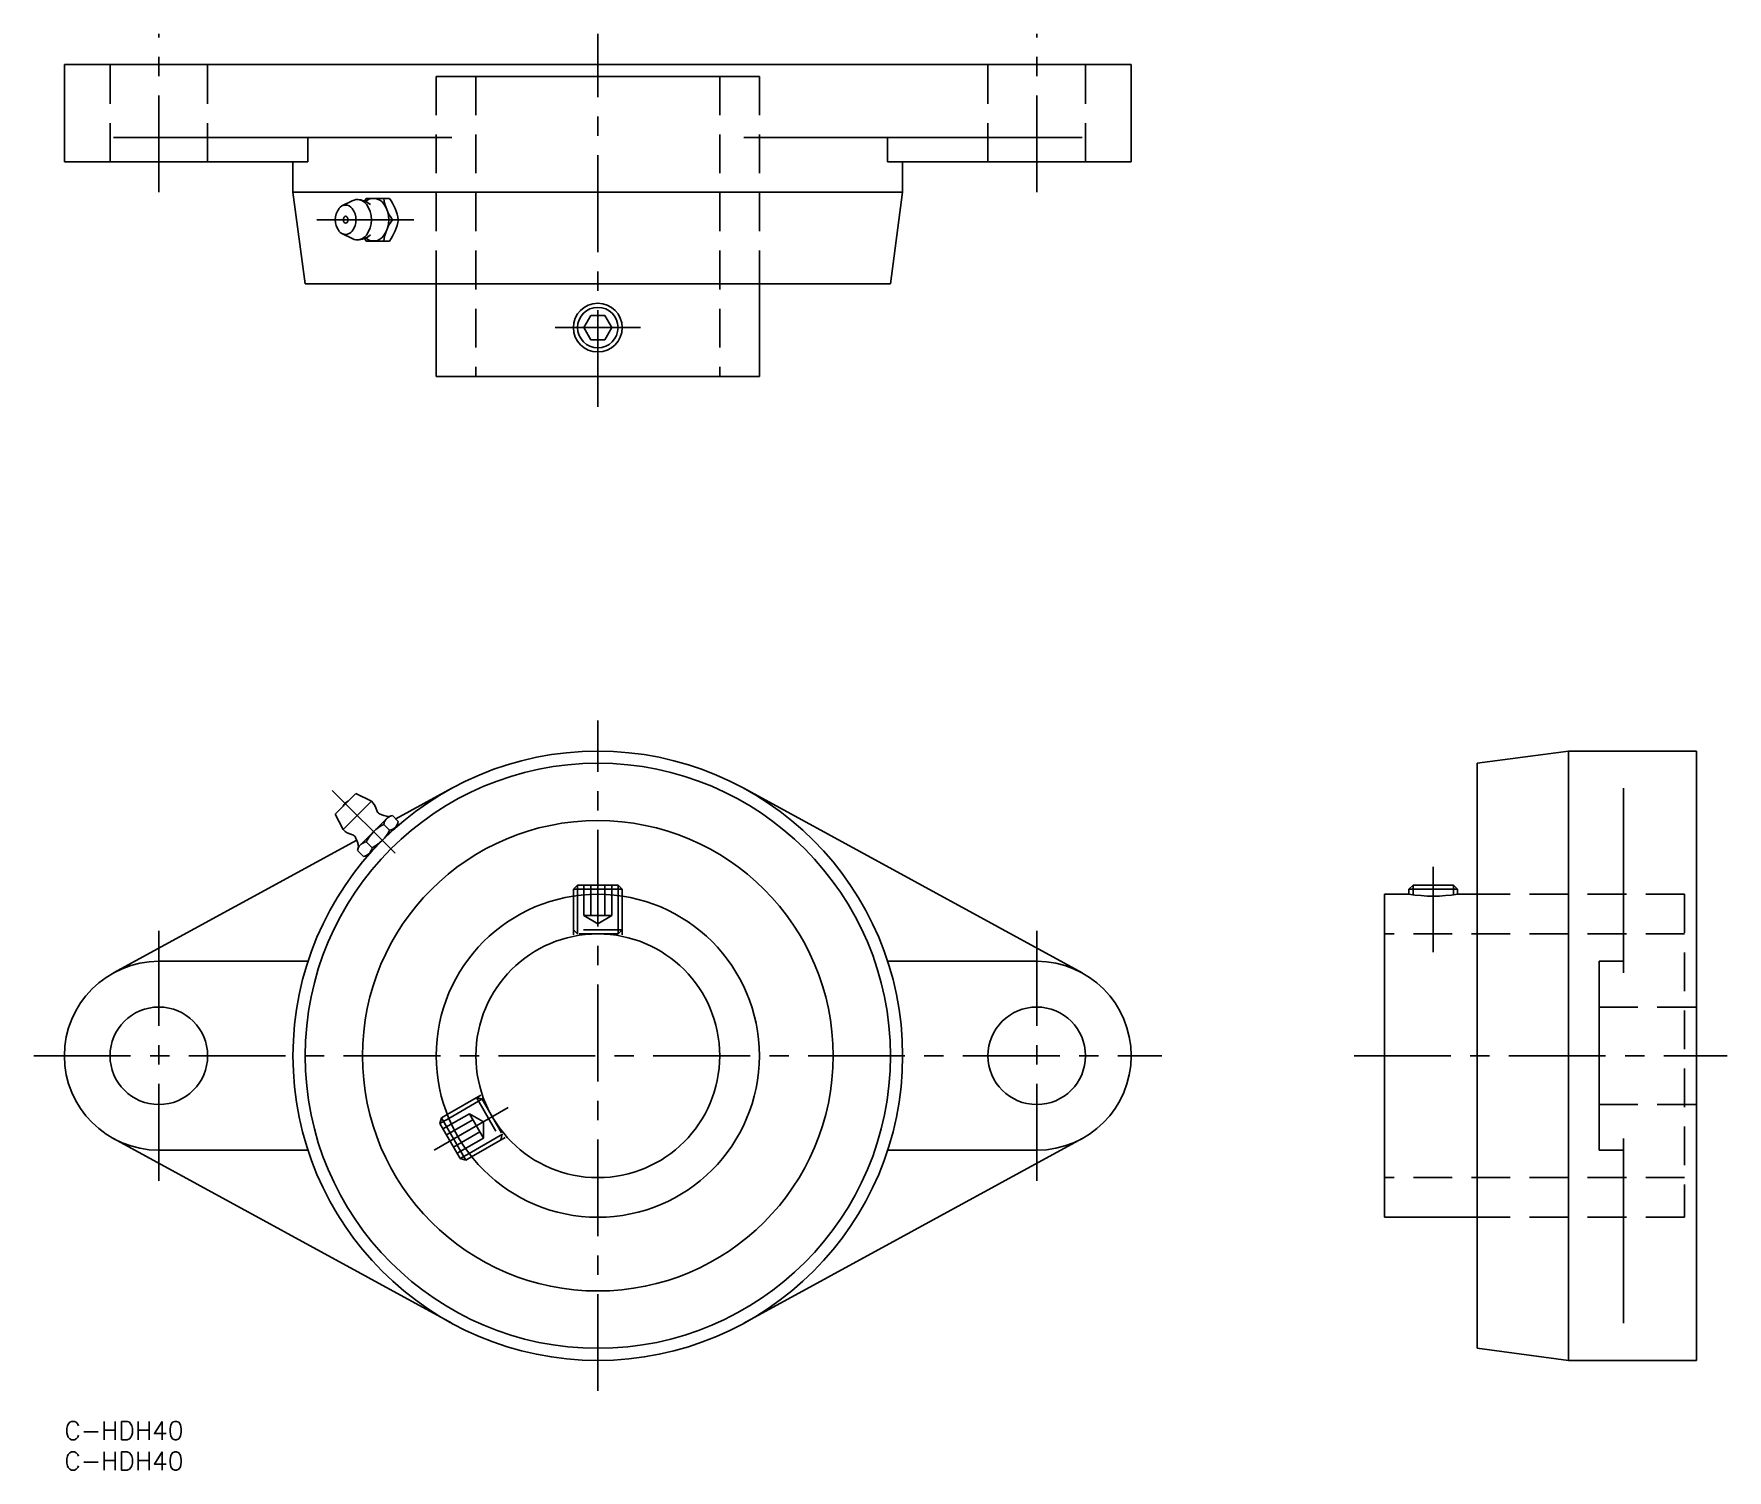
# Model space of a CAD drawing. Extents: x -5 to 273, y -8 to 228.
import ezdxf

# ---------------------------------------------------------------- set-up
doc = ezdxf.new("R2010")
doc.units = 0
doc.header["$LTSCALE"] = 0.5
doc.linetypes.add('CENTER', pattern=[50.8, 31.75, -6.35, 6.35, -6.35])
doc.linetypes.add('DASHED', pattern=[19.05, 12.7, -6.35])
for name, color, linetype in [('MSM_CENTER', 1, 'CENTER'), ('MSM_CONTINUOUS', 7, 'CONTINUOUS'), ('MSM_DASHED', 4, 'DASHED'), ('MSM_NARROW', 5, 'CONTINUOUS'), ('MSM_PART_NUMBER', 7, 'CONTINUOUS')]:
    doc.layers.add(name, color=color, linetype=linetype)
doc.styles.get("Standard").update_dxf_attribs({"font": 'txt.shx', "height": 3, "bigfont": 'bigfont.shx'})

# ---------------------------------------------------------------- blocks, each defined once
blk = doc.blocks.new('*U27')
at = {"layer": 'MSM_PART_NUMBER'}
blk.add_text('C-HDH40', height=3, dxfattribs=at).set_placement((0, -3))
blk = doc.blocks.new('*U28')
at = {"layer": 'MSM_PART_NUMBER'}
blk.add_text('C-HDH40', height=3, dxfattribs=at).set_placement((0, -8))

msp = doc.modelspace()

# ---------------------------------------------------------------- linework, layer by layer
at = {"layer": 'MSM_CENTER'}
for p, q in [((15.5, 201.7), (15.5, 227.7)), ((87.5, 166.5), (87.5, 227.7)), ((159.5, 201.7), (159.5, 227.7)), ((41.44, 197.2), (57.6, 197.2)), ((80.5, 179.5), (94.5, 179.5)), ((87.5, 5), (87.5, 115)), ((54.27, 93.23), (43.94, 103.56)), ((224.54, 91), (224.54, 77)), ((15.5, 39.5), (15.5, 80.5)), ((159.5, 39.5), (159.5, 80.5)), ((-5, 60), (180, 60)), ((211.54, 60), (272.74, 60)), ((60.65, 44.5), (72.78, 51.5))]:
    msp.add_line(p, q, dxfattribs=at)
at = {"layer": 'MSM_CONTINUOUS'}
for p, q in [((0, 222.7), (175, 222.7)), ((0, 206.7), (0, 222.7)), ((175, 206.7), (175, 222.7)), ((61, 220.7), (114, 220.7)), ((8.07, 210.7), (63.54, 210.7)), ((39.96, 210.7), (39.96, 206.7)), ((166.93, 210.7), (111.46, 210.7)), ((135.04, 210.7), (135.04, 206.7)), ((0, 206.7), (39.96, 206.7)), ((37.5, 201.7), (37.5, 206.7)), ((175, 206.7), (135.04, 206.7)), ((137.5, 201.7), (137.5, 206.7)), ((39.5, 186.7), (37.5, 201.7)), ((37.5, 201.7), (137.5, 201.7)), ((45.53, 199.46), (47.21, 200.31)), ((49.52, 200.7), (49.26, 200.27)), ((49.52, 200.7), (53.35, 200.7)), ((135.5, 186.7), (137.5, 201.7)), ((53.81, 197.2), (54.78, 197.2)), ((45.53, 194.95), (47.21, 194.1)), ((49.52, 193.7), (49.26, 194.13)), ((49.52, 193.7), (53.35, 193.7)), ((135.5, 186.7), (39.5, 186.7)), ((61, 186.7), (61, 171.5)), ((114, 186.7), (114, 171.5)), ((86.35, 181.5), (85.19, 179.5)), ((86.35, 181.5), (88.65, 181.5)), ((88.65, 181.5), (89.81, 179.5)), ((86.35, 177.5), (85.19, 179.5)), ((89.81, 179.5), (88.65, 177.5)), ((88.65, 177.5), (86.35, 177.5)), ((61, 171.5), (114, 171.5)), ((231.74, 108), (246.74, 110)), ((246.74, 110), (267.74, 110)), ((246.74, 110), (246.74, 10)), ((267.74, 110), (267.74, 10)), ((231.74, 12), (231.74, 108)), ((44.44, 99.67), (47.83, 103.06)), ((50.38, 101.79), (47.83, 103.06)), ((54.35, 98.87), (63.54, 103.89)), ((166.93, 73.6), (111.46, 103.89)), ((255.74, 103.89), (255.74, 73.6)), ((45.71, 97.12), (50.38, 101.79)), ((45.71, 97.12), (44.44, 99.67)), ((48.26, 94.29), (53.21, 99.24)), ((49.67, 92.88), (54.62, 97.83)), ((52.38, 97.98), (53.35, 97)), ((53.21, 99.24), (53.81, 99.41)), ((54.78, 98.43), (53.81, 99.41)), ((54.48, 97.69), (54.55, 97.61)), ((54.62, 97.83), (54.78, 98.43)), ((8.07, 73.6), (47.96, 95.38)), ((50.49, 94.15), (49.52, 95.12)), ((48.26, 94.29), (48.09, 93.69)), ((48.09, 93.69), (49.07, 92.72)), ((49.67, 92.88), (49.07, 92.72)), ((49.81, 93.02), (49.89, 92.94)), ((83.5, 87.32), (84.18, 88)), ((91.5, 87.32), (83.5, 87.32)), ((83.5, 86.2), (83.5, 87.32)), ((90.82, 88), (84.18, 88)), ((90.82, 88), (91.5, 87.32)), ((91.5, 86.2), (91.5, 87.32)), ((216.54, 86.5), (216.54, 33.5)), ((220.54, 86.5), (216.54, 86.5)), ((220.54, 87.32), (221.22, 88)), ((228.54, 87.32), (220.54, 87.32)), ((220.54, 86.5), (220.54, 87.32)), ((227.87, 88), (221.22, 88)), ((227.87, 88), (228.54, 87.32)), ((228.54, 86.5), (228.54, 87.32)), ((231.74, 86.5), (228.54, 86.5)), ((39.96, 75.5), (15.5, 75.5)), ((135.04, 75.5), (159.5, 75.5)), ((255.74, 75.5), (251.74, 75.5)), ((251.74, 75.5), (251.74, 44.5)), ((62.81, 50.37), (61.84, 49.8)), ((61.59, 48.88), (61.84, 49.8)), ((61.59, 48.88), (64.91, 43.12)), ((61.84, 49.8), (65.84, 42.87)), ((8.07, 46.4), (63.54, 16.11)), ((39.96, 44.5), (15.5, 44.5)), ((166.93, 46.4), (111.46, 16.11)), ((135.04, 44.5), (159.5, 44.5)), ((251.74, 44.5), (255.74, 44.5)), ((255.74, 16.11), (255.74, 46.4)), ((65.84, 42.87), (64.91, 43.12)), ((66.81, 43.44), (65.84, 42.87)), ((231.74, 33.5), (216.54, 33.5)), ((246.74, 10), (231.74, 12)), ((267.74, 10), (246.74, 10))]:
    msp.add_line(p, q, dxfattribs=at)
for centre, radius in [((87.5, 179.5), 4), ((87.5, 60), 50), ((87.5, 60), 48), ((87.5, 60), 38.6), ((87.5, 60), 26.5), ((87.5, 60), 20), ((15.5, 60), 8), ((159.5, 60), 8)]:
    msp.add_circle(centre, radius, dxfattribs=at)
for centre, radius, start, end in [((48.04, 198.65), 1.86, 36.521, 116.7092), ((48.04, 197.2), 3.3, 49.2525, 90), ((50.73, 198.71), 1.99, 35.4758, 131.3846), ((60.55, 202), 8.27, 188.9993, 215.416), ((45.94, 195.64), 8.98, 10.0526, 34.3628), ((47.55, 197.2), 3.11, 143.4187, 216.5813), ((46.13, 198.25), 1.35, 36.5813, 143.4187), ((46.46, 197.2), 0.715, 142.797, 217.203), ((46.13, 197.45), 0.31, 37.203, 142.797), ((45.81, 197.2), 0.715, 322.797, 37.203), ((44.72, 197.2), 3.11, 323.4187, 36.5813), ((46.1, 197.2), 4.28, 323.479, 36.521), ((48.62, 197.2), 4.59, 324.5242, 35.4758), ((60.55, 192.41), 8.27, 144.584, 171.0007), ((45.99, 198.75), 8.93, 325.5657, 350.019), ((46.13, 196.15), 1.35, 216.5813, 323.4187), ((46.13, 196.96), 0.31, 217.203, 322.797), ((48.04, 195.76), 1.86, 243.2908, 323.479), ((48.04, 197.2), 3.3, 270, 310.7475), ((50.73, 195.7), 1.99, 228.6154, 324.5242), ((47.19, 100.31), 1.59, 114.5554, 155.4455), ((48.04, 99.46), 3.3, 14.0328, 45.0005), ((52.02, 100.45), 0.8, 194.0328, 244.7841), ((55.46, 92.04), 6.69, 117.4125, 152.5884), ((54.24, 105.15), 6, 244.7841, 260.1044), ((54.14, 97.65), 1.79, 109.3847, 169.3847), ((53.02, 98.76), 1.79, 280.6162, 340.6162), ((48.04, 99.46), 3.3, 225.0005, 255.9681), ((47.05, 95.48), 0.8, 25.2168, 75.9681), ((42.34, 93.26), 6, 9.8965, 25.2168), ((49.85, 93.36), 1.79, 100.6162, 160.6162), ((47.42, 100.08), 6.69, 297.4125, 332.5884), ((48.74, 94.48), 1.79, 289.3847, 349.3847), ((224.54, 112.7), 26.5, 261.3184, 278.6816), ((15.5, 60), 15.5, 90, 270), ((159.5, 60), 15.5, 270, 90)]:
    msp.add_arc(centre, radius, start, end, dxfattribs=at)
at = {"layer": 'MSM_DASHED'}
for p, q in [((7.5, 206.7), (7.5, 222.7)), ((23.5, 206.7), (23.5, 222.7)), ((151.5, 206.7), (151.5, 222.7)), ((167.5, 206.7), (167.5, 222.7)), ((61, 220.7), (61, 186.7)), ((67.5, 220.7), (67.5, 171.5)), ((107.5, 220.7), (107.5, 171.5)), ((114, 220.7), (114, 186.7)), ((83.5, 86.2), (83.5, 79.6)), ((84.18, 86.29), (84.18, 79.72)), ((85.19, 88), (85.19, 83)), ((86.35, 88), (86.35, 83)), ((88.65, 88), (88.65, 83)), ((89.81, 88), (89.81, 83)), ((90.82, 86.29), (90.82, 79.72)), ((91.5, 86.2), (91.5, 79.6)), ((265.74, 86.5), (231.74, 86.5)), ((265.74, 86.5), (265.74, 33.5)), ((91.5, 80.68), (83.5, 80.68)), ((83.5, 80.68), (84.18, 80)), ((89.81, 83), (85.19, 83)), ((85.19, 83), (87.5, 81.67)), ((89.81, 83), (87.5, 81.67)), ((90.82, 80), (91.5, 80.68)), ((90.82, 80), (84.18, 80)), ((265.74, 80), (216.54, 80)), ((251.74, 68), (267.74, 68)), ((62.81, 50.37), (68.53, 53.67)), ((63.07, 49.73), (68.76, 53.02)), ((68.52, 52.88), (67.59, 53.13)), ((67.59, 53.13), (71.59, 46.2)), ((68.52, 52.88), (71.84, 47.12)), ((62.1, 48), (66.43, 50.5)), ((66.43, 50.5), (68.74, 46.5)), ((66.43, 50.5), (68.74, 49.17)), ((251.74, 52), (267.74, 52)), ((62.67, 47), (67, 49.5)), ((63.83, 45), (68.16, 47.5)), ((66.39, 43.98), (72.08, 47.26)), ((68.74, 46.5), (68.74, 49.17)), ((64.41, 44), (68.74, 46.5)), ((66.81, 43.44), (72.53, 46.74)), ((71.59, 46.2), (71.84, 47.12)), ((265.74, 40), (216.54, 40)), ((265.74, 33.5), (231.74, 33.5))]:
    msp.add_line(p, q, dxfattribs=at)
at = {"layer": 'MSM_NARROW'}
for p, q in [((84.18, 86.29), (84.18, 88)), ((90.82, 86.29), (90.82, 88)), ((221.22, 86.41), (221.22, 88)), ((227.87, 86.41), (227.87, 88)), ((63.07, 49.73), (61.59, 48.88)), ((66.39, 43.98), (64.91, 43.12))]:
    msp.add_line(p, q, dxfattribs=at)
msp.add_circle((87.5, 179.5), 3.32, dxfattribs=at)

# ---------------------------------------------------------------- block references
at = {"layer": 'MSM_CONTINUOUS'}
for name in ['*U27', '*U28']:
    msp.add_blockref(name, (0, 0), dxfattribs=at)

doc.saveas('drawing.dxf')
